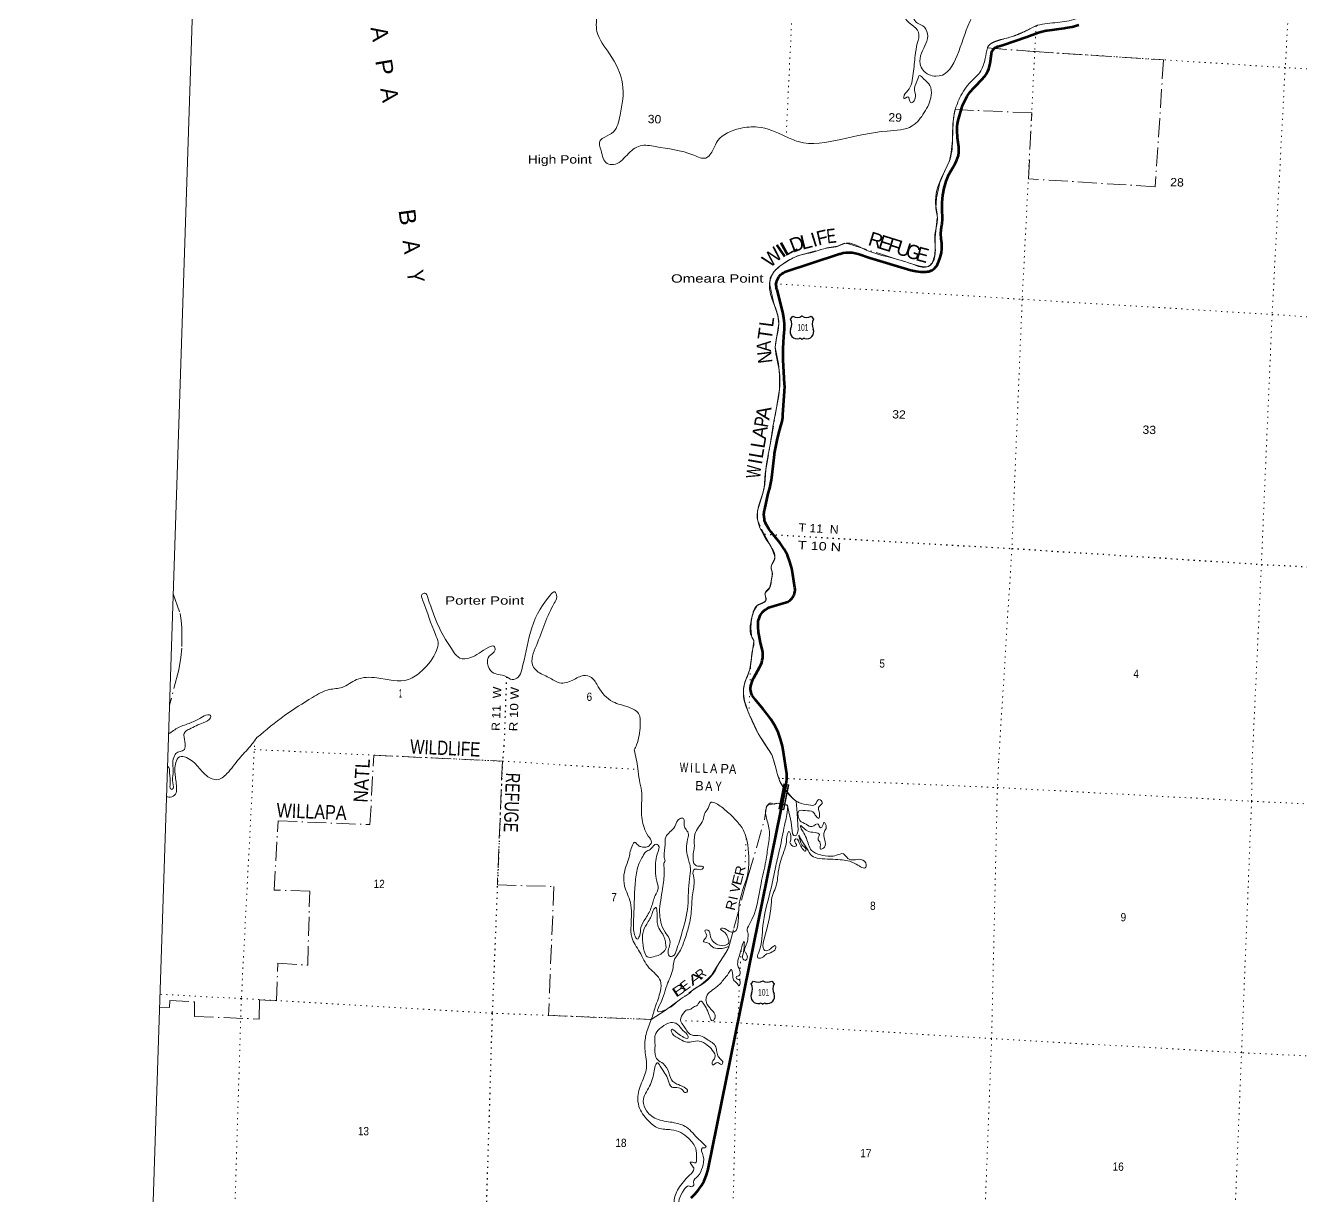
# Model space of a CAD drawing. Header units: feet. Extents: x -762378 to -505285, y -497909 to -353855.
# Drawn here: x -762378 to -735494, y -409273 to -384612 of the extents above; entities that cross this region are included whole.
import ezdxf
from ezdxf.enums import TextEntityAlignment as Align

# ---------------------------------------------------------------- set-up
doc = ezdxf.new("R2010")
doc.units = ezdxf.units.FT
doc.header["$LTSCALE"] = 80
doc.linetypes.add('DOT_DASHED', pattern=[7.7, 5, -1.2, 0.3, -1.2])
doc.linetypes.add('DOTTED', pattern=[1.5, 0.3, -1.2])
for name, color, linetype, lineweight in [('16', 7, 'Continuous', 25), ('20', 7, 'Continuous', 70), ('39', 7, 'Continuous', 13), ('4', 7, 'Continuous', 13), ('44', 7, 'DOT_DASHED', 13), ('57', 7, 'Continuous', 13), ('6', 7, 'DOTTED', 25), ('7', 7, 'DOTTED', 13)]:
    doc.layers.add(name, color=color, linetype=linetype, lineweight=lineweight)
doc.layers.add('41', color=7, linetype='Continuous')
doc.layers.add('42', color=7, linetype='Continuous')

msp = doc.modelspace()

# ---------------------------------------------------------------- linework, layer by layer
at = {"layer": '16'}
for p, q in [((-746249.24, -390799.33), (-746197.93, -390740.57)), ((-746006.17, -390734.6), (-746006.45, -390734.8)), ((-745814.08, -390740.48), (-745762.69, -390799.33)), ((-747076.61, -404812), (-747025.3, -404753.24)), ((-746833.54, -404747.27), (-746833.82, -404747.47)), ((-746641.45, -404753.15), (-746590.06, -404812))]:
    msp.add_line(p, q, dxfattribs=at)
for centre, radius, start, end in [((-746442.22, -390909.96), 222.05, 332.97043, 29.75871), ((-746106.85, -390582.91), 182.07, 239.97227, 303.45418), ((-745905.07, -390583.41), 181.52, 236.33975, 300.08743), ((-745905.08, -390582.91), 182.07, 236.54582, 236.59441), ((-745569.72, -390909.96), 222.05, 150.24129, 207.02957), ((-746103.03, -391064.86), 151.42, 159.09177, 283.81923), ((-745908.91, -391064.86), 151.42, 256.18077, 20.90823), ((-747269.59, -404922.63), 222.05, 332.97043, 29.75871), ((-746934.22, -404595.58), 182.07, 239.97227, 303.45418), ((-746732.44, -404596.08), 181.52, 236.33975, 300.08743), ((-746732.45, -404595.58), 182.07, 236.54582, 236.59441), ((-746397.09, -404922.63), 222.05, 150.24129, 207.02957), ((-746930.4, -405077.53), 151.42, 159.09177, 283.81923), ((-746736.28, -405077.53), 151.42, 256.18077, 20.90823)]:
    msp.add_arc(centre, radius, start, end, dxfattribs=at)
for centre, major_axis, start_param, end_param in [((-746047.69, -391263.68), (-19.56, 51.67), 4.95877769, 6.28318531), ((-745964.24, -391263.68), (19.56, 51.67), 0, 1.32637542), ((-746875.06, -405276.35), (-19.56, 51.67), 4.95877769, 6.28318531), ((-746791.61, -405276.35), (19.56, 51.67), 0, 1.32637542)]:
    msp.add_ellipse(centre, major_axis=major_axis, ratio=0.929097, start_param=start_param, end_param=end_param, dxfattribs=at)
at = {"layer": '20'}
for points in [[(-742735.12, -386817.93), (-742735.28, -386750.24), (-742728.36, -386682.91), (-742714.43, -386616.67), (-742713.32, -386612.55), (-742641.18, -386369.81), (-742618.08, -386299.37), (-742574.68, -386197.94), (-742520.91, -386101.61), (-742457.36, -386011.43), (-742384.74, -385928.38), (-742183.92, -385719.01), (-742182.18, -385717.18), (-742145.4, -385674.05), (-742113.34, -385627.31), (-742086.33, -385577.48), (-742064.68, -385525.1), (-742048.63, -385470.74), (-742038.34, -385415), (-742009.07, -385208.04), (-742006.37, -385189.84), (-742001.79, -385172.03), (-741995.36, -385154.8), (-741987.17, -385138.33), (-741977.31, -385122.81), (-741965.87, -385108.4), (-741953, -385095.27), (-741938.82, -385083.56), (-741923.49, -385073.39), (-741907.19, -385064.88), (-741890.08, -385058.13), (-741879.34, -385054.9), (-741779, -385025.05), (-741266, -384849.05), (-741020.41, -384761.9), (-740938.13, -384735.86), (-740853.58, -384718.57), (-740838.41, -384716.44), (-740477.73, -384668.1), (-740449.05, -384664.38), (-740307.05, -384636.83), (-740168.71, -384594.59)], [(-746425.63, -392957.96), (-746411.85, -392865.49), (-746408.71, -392821.21), (-746372.67, -392317.36), (-746370.38, -392218.63), (-746373.56, -392163.9), (-746405, -391665.05), (-746405, -391420.05), (-746391.27, -391164.61), (-746382.2, -391090.27), (-746375.79, -391022.7), (-746374.08, -390898.24), (-746385.39, -390774.29), (-746409.59, -390652.2), (-746532.18, -390182.84), (-746540.76, -390151.97), (-746546.06, -390120.38), (-746548.04, -390088.4), (-746546.66, -390056.4), (-746541.94, -390024.71), (-746533.93, -389993.69), (-746522.73, -389963.68), (-746508.45, -389935), (-746491.25, -389907.97), (-746471.33, -389882.89), (-746448.88, -389860.03), (-746424.18, -389839.64), (-746397.47, -389821.94), (-746369.06, -389807.13), (-746368.7, -389806.97), (-745211.41, -389425.83), (-745201.35, -389422.55), (-745139.3, -389406.43), (-745075.9, -389396.89), (-745011.85, -389394.03), (-744947.85, -389397.88), (-744884.61, -389408.4), (-744822.81, -389425.47), (-744576, -389506.05), (-743708, -389769.05), (-743607.72, -389790.77), (-743505.72, -389801.89), (-743403.11, -389802.28), (-743386.85, -389801.36), (-743359.91, -389799.69), (-743333.29, -389795.21), (-743307.29, -389787.97), (-743282.18, -389778.06), (-743258.25, -389765.58), (-743235.76, -389750.66), (-743214.95, -389733.47), (-743196.04, -389714.2), (-743179.26, -389693.07), (-743172.05, -389682.39), (-743151.63, -389647.78), (-743117.15, -389577.13), (-743090.24, -389503.27), (-743077.44, -389452), (-743071.23, -389427.14), (-743066.76, -389402), (-743056.95, -389317.42), (-743056.29, -389255.09), (-743056.02, -389230.02), (-743059.43, -389205.09), (-743073, -389106.05), (-743073.36, -389101.67), (-743077.49, -389005.44), (-743071.54, -388909.3), (-743055.58, -388814.31), (-743051.02, -388794.84), (-743047.23, -388772.79), (-743041.81, -388717.07), (-743042.24, -388661.1), (-743049, -388505.05), (-743050.73, -388343.1), (-743038.63, -388190.41), (-743010.65, -388039.82), (-742967.07, -387892.99), (-742908.38, -387751.51), (-742835.23, -387616.95), (-742806.55, -387572.06), (-742773.59, -387521.05), (-742746.14, -387466.88), (-742724.51, -387410.14), (-742708.93, -387351.45), (-742699.56, -387291.45), (-742696.52, -387230.79), (-742699.34, -387174.96), (-742725, -386978.05), (-742735.12, -386817.93)], [(-746386.72, -399981.35), (-746417.1, -399805.07), (-746455.94, -399653.34), (-746510.43, -399506.51), (-746579.96, -399366.18), (-746663.79, -399233.89), (-746700.95, -399183.77), (-746825, -399019.05), (-746992.7, -398817.8), (-747015.66, -398792.5), (-747035.84, -398764.94), (-747053.04, -398735.43), (-747067.06, -398704.28), (-747077.74, -398671.83), (-747084.97, -398638.44), (-747088.67, -398604.49), (-747088.81, -398570.33), (-747085.37, -398536.34), (-747079.78, -398508.33), (-747055.86, -398436.94), (-747024.61, -398368.44), (-747022.01, -398363.51), (-746897.5, -398131.85), (-746874.2, -398086.4), (-746855.7, -398038.61), (-746842.29, -397989.14), (-746834.13, -397938.55), (-746831.31, -397887.38), (-746833.85, -397836.19), (-746841.72, -397785.55), (-746877, -397625.05), (-746909.08, -397467.46), (-746919.79, -397402), (-746929.28, -397284.33), (-746926.42, -397166.32), (-746922.35, -397145.96), (-746911.49, -397107.75), (-746896.69, -397070.89), (-746878.13, -397035.77), (-746855.99, -397002.79), (-746830.53, -396972.3), (-746802.02, -396944.65), (-746770.77, -396920.12), (-746737.14, -396898.99), (-746701.48, -396881.5), (-746664.18, -396867.83), (-746333.33, -396769.92), (-746307.34, -396758.46), (-746281.74, -396743.88), (-746257.81, -396726.69), (-746235.8, -396707.1), (-746215.96, -396685.32), (-746198.51, -396661.59), (-746183.64, -396636.16), (-746171.5, -396609.31), (-746162.24, -396581.34), (-746155.95, -396552.56), (-746152.7, -396523.28), (-746152.54, -396493.81), (-746155.45, -396464.5), (-746199.12, -396183.6), (-746220.87, -396058.71), (-746260.33, -395915.87), (-746314.51, -395777.95), (-746382.81, -395646.44), (-746464.48, -395522.8), (-746647.41, -395300.86), (-746656.34, -395290.18), (-746707.47, -395220.9), (-746751.07, -395146.65), (-746775.32, -395093.26), (-746786.66, -395068.27), (-746793.03, -395043.26), (-746798.92, -395020.1), (-746806.07, -394970.93), (-746808.04, -394921.28), (-746804.82, -394871.7), (-746796.42, -394822.73), (-746792.26, -394805.76), (-746716, -394476.05), (-746683.32, -394361.96), (-746652.83, -394221.28), (-746647.56, -394185.99), (-746635, -394086.05), (-746585.02, -393656.81), (-746581.74, -393630.54), (-746529.97, -393348.78), (-746502, -393233.05), (-746449, -393048.49), (-746425.63, -392957.96)], [(-748345.43, -409321.74), (-748262.64, -409243.41), (-748188.5, -409156.85), (-748123.82, -409063.01), (-748069.29, -408962.93), (-748025.53, -408857.7), (-747993.01, -408748.47), (-747986.18, -408718.35), (-746449.17, -401174.17), (-746335.75, -400608.42), (-746326.02, -400498.63), (-746327.83, -400388.43), (-746337.09, -400303.87), (-746386.72, -399981.35)]]:
    msp.add_lwpolyline(points, dxfattribs=at)
at = {"layer": '39'}
for points in [[(-741057.8, -384612), (-741041, -384608.05), (-740621, -384547.05), (-740225, -384472.05), (-740005, -384322.05), (-739874, -384118.05), (-739678, -384036.05), (-739469, -383965.05), (-739286, -383804.05), (-738746, -383142.05), (-738673, -382819.05), (-738788, -382546.05), (-738939, -382204.05), (-739242, -381117.05), (-739688, -380392.05), (-740523, -379667.05), (-741077, -379356.05), (-741523, -378817.05), (-741530, -378474.05), (-741435, -377677.05), (-741364, -377541.05), (-741281, -377587.05), (-741250, -377799.05), (-741223, -377964.05), (-741104, -377942.05), (-740999, -377563.05), (-740844, -377190.05), (-740666, -376915.05), (-740693, -376527.05), (-740834, -376135.05), (-741070, -375560.05), (-741153, -375288.05), (-741164, -375009.05), (-741319, -374843.05), (-741931, -374514.05), (-742395, -374291.05), (-742457, -374030.05), (-742694, -372850.05), (-742556, -372130.05)], [(-745078, -376091.05), (-745079, -376171.05), (-744987, -376128.05), (-745007, -376003.05), (-745110, -375843.05), (-744968, -375747.05), (-744789, -375747.05), (-744640, -375842.05), (-744409, -376267.05), (-744368, -376375.05), (-744335, -376406.05), (-744311, -376343.05), (-744375, -376156.05), (-744638, -375742.05), (-744812, -375636.05), (-744749, -375518.05), (-744701, -375279.05), (-744621, -374986.05), (-744569, -374932.05), (-744525, -375066.05), (-744205, -376111.05), (-744071, -376555.05), (-744113, -377073.05), (-744418, -377780.05), (-744519, -378114.05), (-744713, -378976.05), (-744737, -379272.05), (-744575, -379829.05), (-744219, -380421.05), (-744100, -380926.05), (-743943, -381280.05), (-743148, -381969.05), (-742817, -382026.05), (-742494, -382116.05), (-742411, -382207.05), (-742401, -382456.05), (-742390, -382846.05), (-742334, -382900.05), (-742246, -382963.05), (-742227, -383172.05), (-742182, -383812.05), (-742509, -384626.05), (-743181, -385681.05), (-743335, -385646.05), (-743516, -385422.05), (-743484, -385194.05), (-743358, -384785.05), (-743459, -384617.05), (-743571, -384565.05), (-743696, -384374.05), (-743789, -384291.05), (-743839, -384388.05), (-743691, -384595.05), (-743548, -384754.05), (-743574, -384992.05), (-743618, -385242.05), (-743659, -385626.05), (-743776, -385985.05), (-743861, -386123.05), (-743856, -386153.05), (-743776, -386113.05), (-743716, -386238.05), (-743623, -386166.05), (-743633, -385972.05), (-743576, -385771.05), (-743522, -385664.05), (-743440, -385735.05), (-743308, -385876.05), (-743281, -386083.05), (-743428, -386446.05), (-743679, -386728.05), (-744207, -386836.05), (-745187, -387014.05), (-746085, -387059.05), (-746354, -386950.05), (-746940, -386752.05), (-747309, -386782.05), (-747778, -387036.05), (-747878, -387223.05), (-748035, -387405.05), (-748286, -387348.05), (-749098, -387163.05), (-749415, -387147.05), (-749695, -387342.05), (-749983, -387544.05), (-750110, -387521.05), (-750242, -387246.05), (-750261, -387037.05), (-750160, -386962.05), (-749981, -386854.05), (-749841, -386505.05), (-749789, -385843.05), (-750061, -385212.05), (-750328, -384741.05), (-750333, -384342.05), (-750394, -383840.05), (-750511, -383423.05)], [(-742097.21, -385083.52), (-742089, -385063.05), (-741974, -384968.05), (-741647, -384867.05), (-741057.8, -384612)], [(-742777.25, -386383.47), (-742676, -386131.05), (-742444, -385798.05), (-742235, -385570.05), (-742144, -385306.05), (-742097.21, -385083.52)], [(-746646.51, -399970.02), (-746944, -399507.05), (-747142, -399075.05), (-747230, -398801.05), (-747217, -398489.05), (-747100, -398162.05), (-747044, -397754.05), (-747020, -397598.05), (-747071, -397486.05), (-747045, -397026.05), (-746957, -396844.05), (-746768, -396730.05), (-746783, -396577.05), (-746683, -396456.05), (-746654, -396324.05), (-746631, -396188.05), (-746654, -396025.05), (-746579, -395827.05), (-746656, -395602.05), (-746935, -395055.05), (-746942, -394850.05), (-746800, -394343.05), (-746767, -393961.05), (-746695, -393546.05), (-746606, -392999.05), (-746496, -392411.05), (-746486, -391871.05), (-746566, -391329.05), (-746532, -391142.05), (-746495, -390846.05), (-746590, -390500.05), (-746690, -390055.05), (-746612, -389827.05), (-746363, -389606.05), (-746089, -389467.05), (-745725, -389376.05), (-745487, -389302.05), (-745287, -389274.05), (-745072, -389199.05), (-744740, -389306.05), (-743909, -389566.05), (-743656, -389651.05), (-743367, -389698.05), (-743257, -389611.05), (-743195, -389304.05), (-743198, -388981.05), (-743150, -388706.05), (-743187, -388372.05), (-743058, -387804.05), (-742884, -387427.05), (-742831, -386983.05), (-742814, -386584.05), (-742777.25, -386383.47)], [(-757497.73, -399619.26), (-756916, -399159.05), (-756326, -398775.05), (-755973, -398610.05), (-755702, -398563.05), (-755397, -398398.05), (-754970, -398362.05), (-754302, -398396.05), (-754021, -398212.05), (-753711, -397785.05), (-753679, -397617.05), (-753734, -397447.05), (-754005, -396720.05), (-754015, -396601.05), (-753960, -396577.05), (-753893, -396675.05), (-753352, -397813.05), (-753220, -397945.05), (-753007, -397938.05), (-752612, -397717.05), (-752505, -397696.05), (-752477, -397771.05), (-752600, -397908.05), (-752638, -398063.05), (-752535, -398243.05), (-752261, -398330.05), (-752116, -398399.05), (-751988, -398345.05), (-751915, -398193.05), (-751307, -396612.05), (-751220, -396548.05), (-751178, -396656.05), (-751228, -396791.05), (-751606, -397683.05), (-751679, -398110.05), (-751596, -398217.05), (-751343, -398354.05), (-751120, -398466.05), (-750835, -398409.05), (-750611, -398316.05), (-750445, -398357.05), (-750303, -398548.05), (-749994, -398865.05), (-749657, -398981.05), (-749452, -399116.05), (-749417, -399366.05), (-749494.7, -399775.72), (-749540.85, -399879.19)], [(-759360.72, -399544.28), (-759152, -399409.05), (-758896, -399309.05), (-758679, -399202.05), (-758537, -399140.05), (-758475, -399158.05), (-758478, -399202.05), (-758629, -399308.05), (-758923, -399442.05), (-759011, -399500.05), (-759042.97, -399569.25)], [(-759406.52, -400863.73), (-759384.09, -400873.17), (-759327.18, -400878.01), (-759212.91, -400812.82), (-759193.86, -400702.86), (-759220.26, -400416.93), (-759208.89, -400146.09), (-759129.29, -400025.73), (-758985.07, -400041.69), (-758737.3, -400239.23), (-758531.96, -400445.65), (-758348.85, -400508.87), (-758130.4, -400380.23), (-757874.77, -400065.8), (-757640.73, -399807.02), (-757497.73, -399619.26)], [(-759042.96, -399569.24), (-759013.42, -399753.7), (-759028.63, -399869.79), (-759069.7, -399902.82), (-759164.81, -399928.36), (-759237.2, -400004.72), (-759273.46, -400156.39), (-759263.44, -400379.61), (-759274.85, -400578.15), (-759282.46, -400710.5), (-759308.61, -400711.8), (-759330.31, -400622.84), (-759330.13, -400468.18), (-759340.97, -400349.39), (-759346.77, -400266.88), (-759383.36, -400224.51)], [(-749540.85, -399879.19), (-749466.86, -400273.85), (-749433.24, -400515.79), (-749389.2, -400743.95), (-749390.54, -401163.7), (-749333.88, -401518.74), (-749246.27, -401695.86), (-749181.5, -401826.16), (-749252.26, -401916.64), (-749405.05, -401920.53), (-749468.36, -401884.66), (-749531.02, -401824.71), (-749578.88, -401885.68), (-749652.1, -402140.79), (-749758.58, -402511.49), (-749744.99, -402750.87), (-749623.76, -403095.61), (-749610.72, -403578.02), (-749593.44, -403829.55), (-749431.02, -404137.25), (-749227.32, -404478.2), (-748989.59, -404749.78), (-748991.35, -404962.64), (-749098.97, -405301.17), (-749182.44, -405564.03), (-749293.43, -405878.37), (-749317.82, -406185.02), (-749298.19, -406350.25), (-749281.45, -406547.54), (-749370.24, -406858.46), (-749465.43, -407183.27), (-749443.05, -407394.78), (-749256.1, -407687.07), (-749031.55, -407851.84), (-748763.31, -407887.24), (-748559.96, -407944.98), (-748394.6, -408069.97), (-748245.68, -408282.9), (-748229.43, -408498.26), (-748249.84, -408584.07), (-748293.84, -408576.85), (-748364.15, -408576.95), (-748329.49, -408632.12), (-748285.44, -408711.65), (-748377.53, -408847.74), (-748610.1, -409126.65), (-748703.93, -409401.28), (-748699.44, -409463.05)], [(-746400.12, -400666.78), (-746482.22, -400521.55), (-746521.28, -400406), (-746583.21, -400171.33), (-746646.51, -399970.02)], [(-746128.91, -400959.93), (-746201.21, -400900.75), (-746400.12, -400666.78)], [(-748644.78, -406924.34), (-748725.72, -406871.93), (-748814.96, -406680.71), (-748934.41, -406492.68), (-749050.68, -406409.19), (-749085.45, -406358.03), (-749104.8, -406108.45), (-749090.07, -405861.79), (-748961.74, -405722.67), (-748768.31, -405627.49), (-748634.57, -405659.24), (-748517.66, -405792.97), (-748408.62, -405920.46), (-748411.6, -405956.53), (-748527.17, -405921.26), (-748659.33, -405831.3), (-748760.24, -405774.33), (-748759.48, -405820.55), (-748620.38, -405950.86), (-748459.95, -406035.56), (-748333.37, -406034.98), (-748176.19, -406017.15), (-748003.71, -406102.17), (-747896.08, -406207.52), (-747840.16, -406367.72), (-747899.03, -406464.54), (-747890.41, -406516.99), (-747786.72, -406471.6), (-747707.46, -406511.92), (-747678.75, -406490.6), (-747761.54, -406357.8), (-747821.96, -406141.25), (-748012.44, -405979.41), (-748147.15, -405909.47), (-748335.47, -405890.3), (-748485.64, -405723.54), (-748567.88, -405570.67), (-748499.56, -405421.88), (-748423.54, -405359.67), (-748373.19, -405355.01), (-748293.43, -405302.94), (-748209.87, -405259.01), (-748143.29, -405174.45), (-748072.81, -405242.65), (-747994.37, -405387.38), (-747951.3, -405503.04), (-747896.04, -405591.71), (-747843.82, -405540.1), (-747948.35, -405320.34), (-748028.75, -405173.54), (-748020.33, -405085.4), (-747787.28, -404862.75), (-747634.04, -404694.17), (-747527.52, -404544.41), (-747504.41, -404506.88), (-747463.78, -404638.53), (-747436.61, -404747.73), (-747377.63, -404795.53), (-747334.99, -404852.92), (-747308.56, -404767.27), (-747329.45, -404722.52), (-747383.21, -404704.99), (-747385.92, -404656.71), (-747335.3, -404642.02), (-747320.1, -404525.94), (-747357.63, -404428.51), (-747347.86, -404290.18), (-747288.1, -404086.93), (-747250.6, -403963.42), (-747225.36, -403921.93), (-747223.09, -403986.26), (-747246.33, -404176.44), (-747255.02, -404274.63), (-747197.95, -404318.35), (-747157.68, -404241.11), (-747185.83, -404168.04), (-747216.65, -404119), (-747183.05, -403991.37), (-747144.84, -403841.76), (-747149.93, -403733.16), (-747163, -403696.66), (-747117.25, -403565.33), (-746867.93, -402693.94), (-746769.05, -402224.86), (-746718.42, -401897.02), (-746697.12, -401556.14), (-746763.99, -401281.17), (-746735.65, -401050.95), (-746666.03, -401002.63), (-746602.34, -401024.44), (-746533.59, -401008.23), (-746363.98, -401045.84)], [(-748273.63, -401907.04), (-748262.87, -401658.27), (-748186.51, -401509.7), (-748089.81, -401351.64), (-748060.34, -401227.91), (-747986.81, -401109.4), (-747919.14, -400984.69), (-747817.36, -401009.55), (-747606.59, -401163.9), (-747369.67, -401391.27), (-747222.98, -401612.17), (-747150.03, -401885.3), (-747155.19, -402519.86), (-747339.51, -403241.95), (-747479.16, -403724.23), (-747544.86, -403702.36), (-747671.71, -403638.66), (-747720.1, -403645.39), (-747626.25, -403740.32), (-747572.49, -403832.17), (-747557.85, -403959.1), (-747600.93, -403992.08), (-747743.74, -403998.25), (-747864.51, -403932.71), (-747931.78, -403820.41), (-747992.26, -403680.18), (-748046.52, -403680.72), (-748015.38, -403792.03), (-748049.35, -403859.4), (-748085.06, -403916.68), (-747997.49, -403947.17), (-747895.39, -404034.3), (-747747.65, -404068.44), (-747632.68, -404051.47), (-747563.94, -404035.26), (-747613.48, -404158.45), (-747766.67, -404399.33), (-747857.51, -404563.58), (-748160.62, -404850.61), (-748281.29, -404919.8), (-748386.07, -405015.22), (-748557.86, -405127.05), (-748857.16, -405347.9), (-749051.07, -405386.83), (-749001.03, -405245.58), (-748838.28, -404800.08), (-748722.68, -404463.78), (-748702.7, -404319.7), (-748606.11, -404165.66), (-748490.68, -403909.69), (-748391.85, -403599.04), (-748335.99, -403243.03), (-748308.39, -402892.29), (-748285.79, -402577.56), (-748285.24, -402408.86), (-748252.63, -402391.67), (-748110.09, -402395.53), (-748084.86, -402354.04), (-748198.69, -402328.86), (-748283.54, -402272.32), (-748301.71, -402201.53), (-748290.95, -402027.08), (-748273.63, -401907.04)], [(-746473.19, -401965.93), (-746559.32, -402327.14), (-746674.34, -402864.32), (-746830.84, -403585.85), (-746922.58, -404165.14), (-746939.3, -404263.11), (-746856.99, -404265.34), (-746776.9, -404201.23), (-746634.64, -404140.82), (-746555.58, -404040.53), (-746560.89, -404014.27), (-746664.8, -404067.69), (-746788.51, -404110.53), (-746821.11, -404053.41), (-746806.06, -403869.03), (-746653.86, -403140.1), (-746628.4, -402947.92), (-746563.82, -402788.99), (-746504.43, -402451.15), (-746405.75, -402072.21), (-746339.92, -401867.11), (-746311.91, -401648.94), (-746286.56, -401603.44), (-746238.45, -401755.38), (-746258.64, -401833.17), (-746166.47, -401916.01), (-746123.88, -401901.1), (-746160.92, -401785.6), (-746132.06, -401758.27), (-746046.99, -401881.09), (-745979.45, -401983.35), (-745938.06, -402012.59), (-745919.34, -401989), (-745986.88, -401906.12), (-746046.28, -401780.68), (-746072.1, -401679.97), (-746016.27, -401785.51), (-745896.55, -401963.5), (-745798.25, -402116.81), (-745640.91, -402167.28), (-745197.69, -402195.37), (-744860.76, -402290.88), (-744659.53, -402352.58), (-744650.14, -402302.62), (-744765.59, -402189.02), (-744916.59, -402200.99), (-745038.28, -402169.57), (-745132.08, -402072.62), (-745277.55, -402102.82), (-745410.69, -402123.31), (-745618.76, -402091.55), (-745803.12, -402000.18), (-745912.59, -401740.12), (-745983.32, -401607.65), (-746031.12, -401517.97), (-746042.13, -401479.51), (-745914.14, -401575.38), (-745724.58, -401622.7), (-745639.29, -401663.18), (-745667.94, -401756.8), (-745620.1, -401844.47), (-745615.55, -401973.14), (-745534.11, -401933.17), (-745525.96, -401780.74), (-745533.16, -401601.78), (-745492.45, -401508.49), (-745540.08, -401412.79), (-745588.92, -401509.89), (-745615.35, -401521.22), (-745661.57, -401447.66), (-745795.48, -401496.25), (-745916.74, -401448.77), (-746051.18, -401368.8), (-746079.6, -401305.76), (-746091.42, -401223.09), (-746077.96, -401171.23), (-745941.07, -401160.89), (-745774.99, -401185.48), (-745724.6, -401253.13), (-745652.22, -401325.39), (-745638.92, -401205.24), (-745643.3, -401070.55), (-745576.78, -400988), (-745647.41, -400925.82), (-745726.58, -401030.13), (-745867.49, -401040.36), (-746059.12, -400994.99), (-746128.91, -400959.93)], [(-746363.98, -401045.84), (-746325.58, -401041.99), (-746312.13, -401138.77), (-746373.47, -401474.54), (-746473.19, -401965.93)], [(-748946.42, -402807), (-748921.9, -402624.57), (-748915.8, -402325.47), (-748909.77, -402251.31), (-748890.67, -402213.67), (-748901.79, -402179.22), (-748910.35, -402124.76), (-748893.57, -401876.16), (-748877.22, -401717.93), (-748688.44, -401498.09), (-748577.31, -401326.36), (-748505.04, -401328.32), (-748488.99, -401477.39), (-748449.01, -401558.82), (-748397.64, -401664.66), (-748418.54, -401768.53), (-748414.5, -402138.21), (-748381.53, -402255.6), (-748356.74, -402378.8), (-748378.79, -402599.14), (-748414.55, -403176.63), (-748536.13, -403733.71), (-748650.54, -404100.18), (-748732.42, -404230.52), (-748784.84, -404237.13), (-748830.51, -404143.5), (-748796.81, -404011.85), (-748802.71, -403859.04), (-748891.46, -403724.07), (-748980.15, -403512.78), (-749008.61, -403303.12), (-748983.8, -403054.73), (-748946.42, -402807)], [(-749410.99, -402213.61), (-749347.5, -402094.82), (-749279.02, -402014.33), (-749183.2, -401962.7), (-749080.15, -401867.08), (-749040.55, -401888.24), (-749055.76, -402078.64), (-749095.4, -402429.05), (-749069.21, -402648.7), (-749037, -402794.18), (-749101.52, -402951.11), (-749178.26, -403188.04), (-749299.28, -403427.79), (-749403.03, -403623.82), (-749434.14, -403807.76), (-749473.92, -403866.94), (-749535.76, -403776.89), (-749556.26, -403643.77), (-749554.94, -403446.97), (-749546.28, -403230.23), (-749531.93, -402820.93), (-749494.57, -402480.49), (-749460.37, -402330.78), (-749410.99, -402213.61)], [(-748962.16, -403738.22), (-749038.97, -403607.59), (-749061.75, -403484.45), (-749058.43, -403362.02), (-749065.63, -403257.38), (-749084.24, -403202.65), (-749102.58, -403212.19), (-749166.12, -403332.99), (-749278.51, -403550.88), (-749364.2, -403747.4), (-749368.17, -403893.91), (-749330.21, -404123.92), (-749267.18, -404244.13), (-749134.47, -404239.7), (-749010.81, -404198.86), (-748912.38, -404125.21), (-748874.67, -404067.99), (-748876.56, -403989.6), (-748899.45, -403870.48), (-748925.59, -403797.46), (-748962.16, -403738.22)], [(-748604.13, -409422.65), (-748592.1, -409352.09), (-748488.18, -409150.04), (-748395.67, -409072.21), (-748333.82, -409087.95), (-748288.67, -409053.02), (-748292.95, -408988.63), (-748201.3, -408868.59), (-748105.74, -408678.37), (-748089.33, -408443.81), (-748106.73, -408270.61), (-748070.49, -408267.57), (-748034.24, -408264.54), (-748093.92, -408168.52), (-748193.9, -408077.43), (-748440.48, -407835.74), (-748703.02, -407738.23), (-749036.69, -407670.93), (-749282.89, -407489.51), (-749353.62, -407282.72), (-749218.6, -406971.04), (-749121.34, -406644.28), (-749085.52, -406508.67), (-749062.57, -406477.15), (-748994.1, -406545.29), (-748827.34, -406841.06), (-748751.02, -406989.75), (-748642.78, -406998.71), (-748527.6, -407048.04), (-748456.8, -407104.19), (-748417.84, -407075.12), (-748487.93, -406992.87), (-748644.78, -406924.34)]]:
    msp.add_spline(points, degree=3, dxfattribs=at)
at = {"layer": '4'}
msp.add_lwpolyline([(-698866.92, -492927.01), (-730623.23, -491943.85), (-762378.16, -490917.02), (-757851.71, -353854.74)], dxfattribs=at)
at = {"layer": '44'}
for points in [[(-742097.14, -385083.61), (-741102.51, -385162.46), (-738381.65, -385335.95), (-738557.51, -388009.56), (-741231.78, -387843.5), (-741161.07, -386454.35), (-742777.06, -386382.85)], [(-746646.51, -399970.02), (-746929.12, -399535.25), (-747131.77, -399099.62), (-747219.95, -398843.9), (-747241.6, -398700.99), (-747235.48, -398589.58), (-747207.48, -398454.83), (-747158.05, -398333.32), (-747103.1, -398179.85), (-747049.68, -397794.68), (-747019.87, -397596.98), (-747021.74, -397577.58), (-747064.14, -397506.73), (-747073.59, -397466.11), (-747082.09, -397316.39), (-747075.83, -397198.69), (-747052.91, -397058.35), (-747029.76, -396979.06), (-747006.97, -396928.27), (-746952.19, -396837.51), (-746952.19, -396837.51), (-746922.77, -396812.87), (-746855.92, -396784.71), (-746810.01, -396765.91), (-746790.78, -396754.13), (-746767.12, -396728.57), (-746761.54, -396707.57), (-746763.61, -396687.16), (-746784.39, -396620.07), (-746787.37, -396594.72), (-746784.5, -396580.51), (-746776.43, -396565.96), (-746762.43, -396549.19), (-746702.11, -396491.65), (-746689.16, -396472.35), (-746682.28, -396453.13), (-746661.06, -396359.71), (-746639.23, -396241.44), (-746630.1, -396179.48), (-746630.42, -396156.6), (-746652.66, -396047.38), (-746653.58, -396017.72), (-746649.32, -395997.36), (-746640.6, -395975.54), (-746591.42, -395890.4), (-746585.19, -395876.4), (-746580.18, -395860.64), (-746577.76, -395843.72), (-746580.81, -395818.06), (-746595.23, -395762.02), (-746626.54, -395673.03), (-746667.18, -395576.82), (-746890.85, -395162.9), (-746934.76, -395055.76), (-746949.52, -394987.18), (-746950.97, -394925.71), (-746943.56, -394858.92), (-746924.61, -394774.1), (-746828.02, -394474.57), (-746802.91, -394363.42), (-746778.91, -394056.64), (-746535.52, -392626.23), (-746480.9, -392273.74), (-746481.69, -391977.97), (-746502.82, -391740.42), (-746568.19, -391388.49), (-746534.49, -391157.01), (-746493.58, -390893.31), (-746517.14, -390732.35), (-746605.14, -390440.09), (-746685.84, -390078.81), (-746676.08, -389939.69), (-746597.38, -389807.48), (-746464.11, -389675.15), (-746292.11, -389562.37), (-746097.75, -389469.72), (-745484.85, -389301.47), (-745258.71, -389265.61), (-745111.67, -389196.79), (-745025.29, -389213.21), (-744350.25, -389427.95), (-743551.02, -389680.93), (-743435.34, -389698.47), (-743339.57, -389691.69), (-743291.87, -389659.53), (-743265.39, -389625.93), (-743237.88, -389568.47), (-743205.96, -389444.32), (-743195.33, -389312.13), (-743195.33, -389312.13), (-743199.85, -389072.26), (-743150.2, -388655.56), (-743181.66, -388472.31), (-743171.5, -388245.24), (-743096.15, -387923.33), (-743004.17, -387686.54), (-742894.1, -387466.06), (-742859.94, -387285.92), (-742834.91, -387039.12), (-742811.32, -386560.83), (-742777.06, -386382.85)], [(-759263.03, -396590), (-759120.46, -397003.14), (-759095.71, -397155.87), (-759083.33, -397304.47), (-759083.33, -397733.76), (-759099.83, -397936.03), (-759147.27, -398196.09), (-759340.67, -398941.1)], [(-759550.7, -405300.75), (-759342.1, -405308.51), (-759333.19, -405165.9), (-758816.4, -405192.64), (-758811.95, -405500.16), (-757453.14, -405553.64), (-757444.23, -405152.52), (-757087.83, -405170.35), (-757057.76, -404377.96), (-756428.47, -404417.15), (-756385.13, -402856.47), (-757135.13, -402834.41), (-757050.66, -401377.38), (-755115.13, -401455.9), (-755034.04, -399991.5), (-752322.8, -400118.6), (-752428.89, -402728), (-751236.51, -402761.67), (-751350.75, -405480.1), (-749184.23, -405562.12)], [(-746129.33, -400961.36), (-746174.03, -400927.83), (-746206.19, -400894.9), (-746315.06, -400766.83), (-746404.77, -400659.86), (-746470.63, -400548.28), (-746528.21, -400380.77), (-746579.6, -400184.67), (-746643.75, -399977.44)], [(-749184.23, -405562.12), (-748887.07, -405370.88), (-748330.18, -404958.62), (-748134.15, -404824.92), (-747991.59, -404709.04), (-747906.94, -404624.36), (-747806.7, -404463.91), (-747552.76, -404062.8), (-747441.38, -403641.62), (-747223.07, -402837.15), (-747138.42, -402538.54), (-746796.61, -401355.27), (-746753.06, -401070.01), (-746712.96, -401036.58), (-746601.58, -401018.75), (-746532.53, -401005.38), (-746332.05, -401036.58)], [(-746129.33, -400961.36), (-746104.31, -401216.12), (-746085.32, -401570.82), (-746105.95, -401651.07), (-746119.32, -401675.58), (-746146.17, -401691.23), (-746179.46, -401682.27), (-746207.06, -401650.73), (-746234.11, -401404.34), (-746313.11, -401060.54), (-746332.05, -401036.58)]]:
    msp.add_lwpolyline(points, dxfattribs=at)
msp.add_spline([(-742097.21, -385083.52), (-742089, -385063.05), (-741974, -384968.05), (-741647, -384867.05), (-741057.8, -384612)], degree=3, dxfattribs=at)
at = {"layer": '57'}
for p, q in [((-746386.98, -400598.91), (-746490.55, -401123.18)), ((-746286.42, -400618.14), (-746387.4, -401145.54)), ((-746386.98, -400598.91), (-746286.42, -400618.14)), ((-746387.4, -401145.54), (-746490.55, -401123.18))]:
    msp.add_line(p, q, dxfattribs=at)
msp.add_lwpolyline([(-746295.77, -400624.49), (-746380.67, -400608.25), (-746481.18, -401117.02), (-746393.71, -401135.98)], close=True, dxfattribs=at)
at = {"layer": '6'}
msp.add_line((-752236.63, -398340.93), (-752289.07, -399789), dxfattribs=at)
for points in [[(-746798.32, -395334.8), (-741580, -395635.05), (-736319, -395970.05), (-731022, -396257.05), (-728889.29, -396387.54), (-727606, -396466.05)], [(-752289.07, -399789), (-752322.8, -400118.6), (-752537.82, -405430.81), (-752698.86, -410700.86), (-752960.22, -416040.51), (-753209.86, -421318.2), (-753442.93, -425887.87)]]:
    msp.add_lwpolyline(points, dxfattribs=at)
at = {"layer": '7'}
for p, q in [((-747092.15, -398147.24), (-747124, -399118.12)), ((-747181.92, -401745.42), (-747207, -402294.14))]:
    msp.add_line(p, q, dxfattribs=at)
for points in [[(-745818.65, -376080.85), (-745968, -379136.05), (-746220, -384448.05), (-746339.22, -386955.69)], [(-735520, -380256.05), (-735817, -385499.05), (-736093, -390702.05), (-736319, -395970.05), (-736520.99, -400299.47)], [(-741066.67, -384614.26), (-741098, -385162.05), (-741362, -390382.05), (-741580, -395635.05), (-741858.94, -400127.87)], [(-731518.58, -385761.18), (-735817, -385499.05), (-741098, -385162.05), (-742097.14, -385083.61)], [(-746581.83, -390057.27), (-741362, -390382.05), (-736093, -390702.05), (-730815, -391061.05), (-727443, -391280.05)], [(-757543.56, -399675.65), (-757827.11, -405122.59), (-757990.32, -410398.61), (-758251.35, -415726.21), (-758424.42, -418850.43)], [(-757549.92, -399873.87), (-752322.8, -400118.6), (-749470.32, -400294.18)], [(-741858.94, -400127.87), (-741885.83, -400674.39), (-742007.31, -405967.61), (-742209.53, -411274.72), (-742434.81, -416543.03), (-742640.05, -421739.58), (-742912.1, -427028.72), (-743182.08, -432315.91), (-743383.59, -437596.92), (-743435.4, -441527.82)], [(-738016.36, -445988.21), (-738008.52, -443111.59), (-738082.14, -437827.14), (-737909.98, -432517.21), (-737626.44, -427248.47), (-737380.33, -422026.91), (-737166.08, -416794.46), (-736950.73, -411521.85), (-736737.78, -406263.25), (-736525.68, -400962.44), (-736520.99, -400299.47)], [(-746494.7, -400477.34), (-746422.88, -400481.76), (-741885.83, -400674.39), (-736525.68, -400962.44), (-731202.7, -401213.33), (-727759.06, -401412.19)], [(-747289.99, -404110.39), (-747362.98, -405707.82), (-747479.19, -410271.97)], [(-749184.23, -405562.12), (-752537.82, -405430.81), (-757827.11, -405122.59), (-759541.41, -405032.17)], [(-727928.04, -406748.26), (-731417.07, -406524.12), (-736737.78, -406263.25), (-742007.31, -405967.61), (-747358.18, -405633.62), (-748558.16, -405586.63)]]:
    msp.add_lwpolyline(points, dxfattribs=at)

# ---------------------------------------------------------------- texts
at = {"layer": '16', "width": 0.6}
for p in [(-745986.38, -391046.37), (-746813.74, -405059.04)]:
    msp.add_text('101', height=140, dxfattribs=at).set_placement(p, align=Align.CENTER)
at = {"layer": '41'}
for p in [(-755078.63, -384812.58), (-754873.36, -386097.2)]:
    msp.add_text('A', height=350, rotation=279.474, dxfattribs=at).set_placement(p, align=Align.CENTER)
for s, rotation, width, p in [('P', 279.474, 1.1, (-754976.5, -385518.16)), ('B', 277.665, 1.1, (-754491.37, -388674.43)), ('A', 277.665, 0.95, (-754407.8, -389295.41)), ('Y', 277.665, 0.85, (-754323.68, -389920.48))]:
    msp.add_text(s, height=350, rotation=rotation, dxfattribs=dict(at, width=width)).set_placement(p, align=Align.CENTER)
for s, rotation, width, p in [('W', 358.136, 0.7, (-748585.26, -400347.62)), ('I', 358.136, 0.8, (-748366.95, -400354.72)), ('L', 358.136, 0.8, (-748268.26, -400357.93)), ('L', 358.136, 0.8, (-748106.61, -400363.19)), ('A', 358.136, 0.85, (-747944.97, -400368.45)), ('A', 358.138, 0.85, (-747546.12, -400381.43)), ('A', 358.136, 0.85, (-748048.4, -400740.11)), ('Y', 358.136, 0.75, (-747835.22, -400746.19)), ('R', 77.533, 1.1, (-747237.64, -402551.04)), ('V', 76.3, 1.05, (-747337.13, -402911.4)), ('E', 76.168, 1.25, (-747295, -402751.49)), ('R', 76.541, 1.1, (-747427.67, -403278.89)), ('A', 37.144, 1.65, (-748317.61, -404863.02)), ('B', 33.803, 1.7, (-748666.16, -405108.66))]:
    msp.add_text(s, height=200, rotation=rotation, dxfattribs=dict(at, width=width)).set_placement(p)
for s, rotation, p in [('P', 358.136, (-747728.51, -400374.53)), ('B', 358.136, (-748260.42, -400733.21)), ('I', 78.194, (-747365.59, -403059.04)), ('R', 39.428, (-748152.13, -404742.63)), ('E', 36.871, (-748481.88, -404979.98))]:
    msp.add_text(s, height=200, rotation=rotation, dxfattribs=at).set_placement(p)
at = {"layer": '42'}
for s, width, p in [('High Point', 1.25, (-751787.77, -387521.63)), ('Omeara Point', 1.35, (-748766.62, -390030.96)), ('Porter Point', 1.35, (-753530.31, -396819.07))]:
    msp.add_text(s, height=175, dxfattribs=dict(at, width=width)).set_placement(p)
at = {"layer": '44'}
for s, rotation, p in [('I', 17.449, (-745708.72, -389266.61)), ('R', 342.633, (-744493.04, -389278.51)), ('W', 42.24, (-746536.59, -389605.79)), ('D', 21.192, (-746061.56, -389353.72)), ('E', 342.633, (-744290.13, -389341.98)), ('F', 342.62, (-744106.34, -389399.5)), ('U', 342.62, (-743905.72, -389462.29)), ('T', 81.901, (-746631.74, -391134.6)), ('A', 80.746, (-746747.92, -393209.19)), ('L', 80.21, (-746817.59, -393641.86)), ('L', 80.746, (-746779.97, -393428.58)), ('I', 80.105, (-746844.59, -393823.87))]:
    msp.add_text(s, height=300, rotation=rotation, dxfattribs=at).set_placement(p, align=Align.CENTER)
for s, rotation, width, p in [('F', 13.094, 0.95, (-745547.54, -389225.24)), ('E', 6.778, 0.75, (-745368.96, -389195.3)), ('I', 34.377, 1.4, (-746367.85, -389483.34)), ('L', 28.749, 1.5, (-746226.15, -389408.82)), ('L', 13.88, 1.1, (-745882.55, -389309.89)), ('G', 341.204, 0.95, (-743701.92, -389526.95)), ('E', 345.23, 0.95, (-743501.25, -389588.43)), ('L', 82.672, 0.95, (-746602.3, -390874.39)), ('A', 90.103, 0.85, (-746661.43, -391371.28)), ('N', 96.867, 0.9, (-746642.47, -391586.1)), ('A', 79.421, 1.05, (-746671.15, -392803.2)), ('P', 80.771, 0.8, (-746707.71, -392988.95)), ('W', 84.485, 0.7, (-746874.45, -394033.46)), ('WILDLIFE', 357.319, 0.8, (-753534.93, -399989.84)), ('NATL', 86.831, 0.9, (-755139.74, -400536.63)), ('REFUGE', 267.682, 0.75, (-752271.78, -400985.43)), ('WILLAPA', 357.677, 0.85, (-756351.15, -401328.71))]:
    msp.add_text(s, height=300, rotation=rotation, dxfattribs=dict(at, width=width)).set_placement(p, align=Align.CENTER)
at = {"layer": '6'}
for s, rotation, width, p in [('T 11  N', 356.707, 1.1, (-746080.92, -395277.65)), ('T 10 N', 356.707, 1.3, (-746096.78, -395645.93)), ('R 11  W', 87.902, 1.1, (-752378.51, -399482.43)), ('R 10 W', 87.902, 1.2, (-752007.19, -399492.14))]:
    msp.add_text(s, height=175, rotation=rotation, dxfattribs=dict(at, width=width)).set_placement(p)
at = {"layer": '7'}
for s, rotation, width, p in [('30', 358.128, 1.1, (-749261, -386668.05)), ('29', 358.128, 1.1, (-744187, -386632.05)), ('28', 358.128, 1.1, (-738243.39, -387998.73)), ('32', 358.128, 1.1, (-744106.57, -392892.51)), ('33', 358.128, 1.1, (-738829.23, -393216.51)), ('5', 358.128, 0.9, (-744376, -398145.05)), ('4', 358.128, 0.9, (-739020.47, -398359.59)), ('1', 358.128, 0.45, (-754513, -398775.05)), ('6', 358.128, 0.9, (-750550, -398846.05)), ('12', 358.446, 0.9, (-755039.76, -402789.21)), ('7', 358.446, 0.9, (-750029.86, -403071.11)), ('8', 358.446, 0.9, (-744571.45, -403252.79)), ('9', 358.446, 0.9, (-739290.27, -403492.13)), ('13', 358.446, 0.9, (-755372.05, -408000.51)), ('18', 358.446, 0.9, (-749942.29, -408246.91)), ('17', 358.446, 0.9, (-744778.53, -408467.37)), ('16', 358.446, 0.9, (-739457.02, -408748.34))]:
    msp.add_text(s, height=175, rotation=rotation, dxfattribs=dict(at, width=width)).set_placement(p)

doc.saveas('drawing.dxf')
